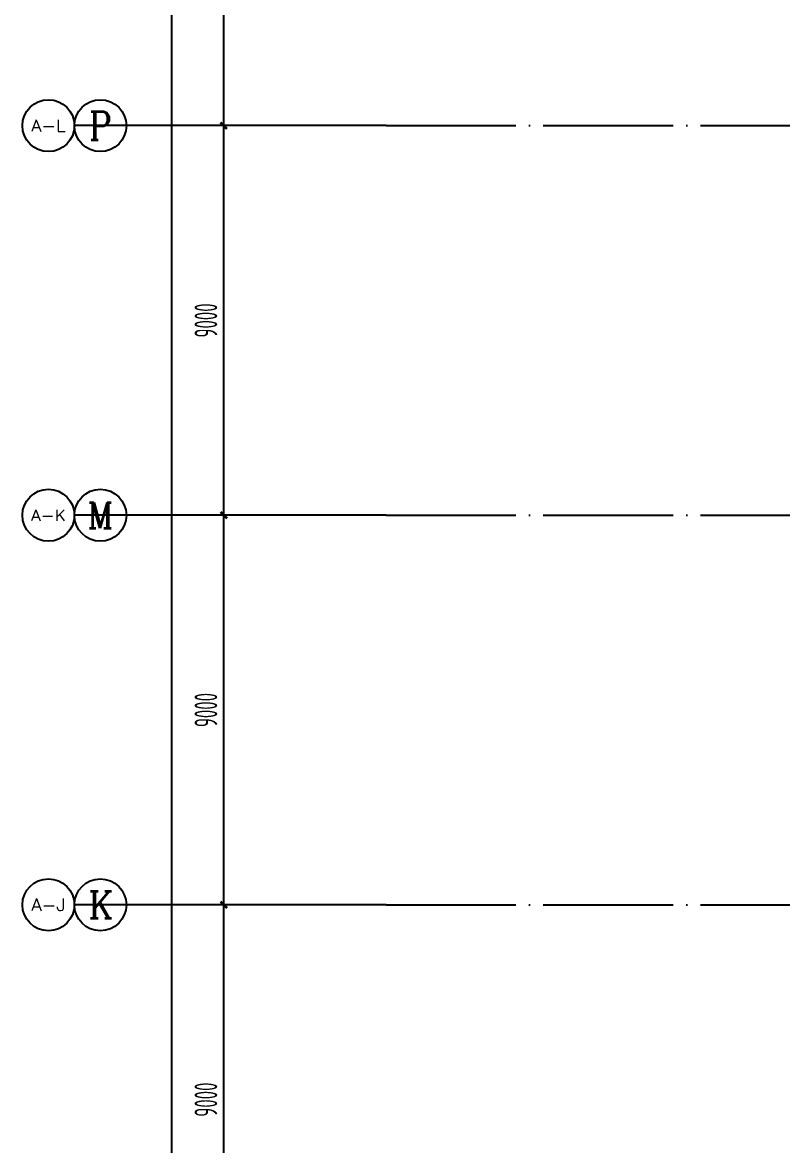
# Model space of a CAD drawing. Extents: x -473190 to 2138458, y -81875 to 2633646.
# Drawn here: x 892098 to 909657, y 20631 to 46576 of the extents above; entities that cross this region are included whole.
import ezdxf
from ezdxf.enums import TextEntityAlignment as Align

# ---------------------------------------------------------------- set-up
doc = ezdxf.new("R2010")
doc.units = 0
doc.header["$LTSCALE"] = 1000
doc.linetypes.add('DOTE', pattern=[2.42, 2, -0.2, 0.02, -0.2])
for name, color, linetype in [('AXIS', 3, 'Continuous'), ('AXIS_TEXT', 7, 'Continuous'), ('DOTE', 1, 'DOTE')]:
    doc.layers.add(name, color=color, linetype=linetype)
doc.styles.add('_TCH_AXIS', font='COMPLEX', dxfattribs={"bigfont": 'GBCBIG'})
doc.styles.add('_TCH_DIM_T3', font='tssdeng.shx', dxfattribs={"width": 0.564706, "bigfont": '@@@tssdchn.shx'})
doc.styles.add('COMPLEX', font='COMPLEX.shx', dxfattribs={"width": 0.65})
doc.dimstyles.new('_TCH_ARCH&&150', dxfattribs={"dimtxt": 525, "dimasz": 150, "dimexe": 375, "dimexo": 450, "dimgap": 150, "dimtad": 1, "dimdec": 0, "dimzin": 0, "dimdsep": 46, "dimtxsty": '_TCH_DIM_T3', "dimblk": 'ARCHTICK', "dimcen": 0.09, "dimclrt": 7, "dimazin": 2, "dimtfac": 1, "dimtdec": 0, "dimtix": 1, "dimtmove": 2, "dimatfit": 3, "dimfxl": 0, "dimtolj": 1, "dimtzin": 0, "dimarcsym": 0})

# ---------------------------------------------------------------- blocks, each defined once
blk = doc.blocks.new('_ArchTick')
at = {"color": 0, "linetype": 'ByBlock', "const_width": 0.4}
blk.add_lwpolyline([(-0.5, -0.5), (0.5, 0.5)], dxfattribs=at)
blk = doc.blocks.new('*D1833')
at = {"layer": 'AXIS', "color": 0, "lineweight": -2, "transparency": 16777216}
for p, q in [((900048, 26192), (896373, 26192)), ((896748, 17192), (896748, 26192)), ((900048, 17192), (896373, 17192))]:
    blk.add_line(p, q, dxfattribs=at)
at = {"layer": 'Defpoints', "color": 0, "transparency": 16777216}
for p in [(896748, 26192), (900498, 26192), (900498, 17192)]:
    blk.add_point(p, dxfattribs=at)
at = {"layer": 'AXIS', "color": 0, "lineweight": -2, "transparency": 16777216, "xscale": 150, "yscale": 150, "zscale": 150}
for p, rotation in [((896748, 26192), 90), ((896748, 17192), 270)]:
    blk.add_blockref('_ArchTick', p, dxfattribs=dict(at, rotation=rotation))
at = {"layer": 'AXIS', "color": 7, "transparency": 16777216, "insert": (896336, 21692), "char_height": 525, "attachment_point": 5, "rotation": 90, "style": '_TCH_DIM_T3'}
blk.add_mtext('\\A1;9000', dxfattribs=at)
blk = doc.blocks.new('*D1834')
at = {"layer": 'AXIS', "color": 0, "lineweight": -2, "transparency": 16777216}
for p, q in [((900048, 35192), (896373, 35192)), ((896748, 26192), (896748, 35192)), ((900048, 26192), (896373, 26192))]:
    blk.add_line(p, q, dxfattribs=at)
at = {"layer": 'Defpoints', "color": 0, "transparency": 16777216}
for p in [(896748, 35192), (900498, 35192), (900498, 26192)]:
    blk.add_point(p, dxfattribs=at)
at = {"layer": 'AXIS', "color": 0, "lineweight": -2, "transparency": 16777216, "xscale": 150, "yscale": 150, "zscale": 150}
for p, rotation in [((896748, 35192), 90), ((896748, 26192), 270)]:
    blk.add_blockref('_ArchTick', p, dxfattribs=dict(at, rotation=rotation))
at = {"layer": 'AXIS', "color": 7, "transparency": 16777216, "insert": (896336, 30692), "char_height": 525, "attachment_point": 5, "rotation": 90, "style": '_TCH_DIM_T3'}
blk.add_mtext('\\A1;9000', dxfattribs=at)
blk = doc.blocks.new('*D1835')
at = {"layer": 'AXIS', "color": 0, "lineweight": -2, "transparency": 16777216}
for p, q in [((900048, 44192), (896373, 44192)), ((896748, 35192), (896748, 44192)), ((900048, 35192), (896373, 35192))]:
    blk.add_line(p, q, dxfattribs=at)
at = {"layer": 'Defpoints', "color": 0, "transparency": 16777216}
for p in [(896748, 44192), (900498, 44192), (900498, 35192)]:
    blk.add_point(p, dxfattribs=at)
at = {"layer": 'AXIS', "color": 0, "lineweight": -2, "transparency": 16777216, "xscale": 150, "yscale": 150, "zscale": 150}
for p, rotation in [((896748, 44192), 90), ((896748, 35192), 270)]:
    blk.add_blockref('_ArchTick', p, dxfattribs=dict(at, rotation=rotation))
at = {"layer": 'AXIS', "color": 7, "transparency": 16777216, "insert": (896336, 39692), "char_height": 525, "attachment_point": 5, "rotation": 90, "style": '_TCH_DIM_T3'}
blk.add_mtext('\\A1;9000', dxfattribs=at)
blk = doc.blocks.new('*D1836')
at = {"layer": 'AXIS', "color": 0, "lineweight": -2, "transparency": 16777216}
for p, q in [((900048, 53192), (896373, 53192)), ((896748, 44192), (896748, 53192)), ((900048, 44192), (896373, 44192))]:
    blk.add_line(p, q, dxfattribs=at)
at = {"layer": 'Defpoints', "color": 0, "transparency": 16777216}
for p in [(896748, 53192), (900498, 53192), (900498, 44192)]:
    blk.add_point(p, dxfattribs=at)
at = {"layer": 'AXIS', "color": 0, "lineweight": -2, "transparency": 16777216, "xscale": 150, "yscale": 150, "zscale": 150}
for p, rotation in [((896748, 53192), 90), ((896748, 44192), 270)]:
    blk.add_blockref('_ArchTick', p, dxfattribs=dict(at, rotation=rotation))
at = {"layer": 'AXIS', "color": 7, "transparency": 16777216, "insert": (896336, 48692), "char_height": 525, "attachment_point": 5, "rotation": 90, "style": '_TCH_DIM_T3'}
blk.add_mtext('\\A1;9000', dxfattribs=at)
blk = doc.blocks.new('*D1849')
at = {"layer": 'AXIS', "color": 0, "lineweight": -2, "transparency": 16777216}
for p, q in [((900048, 159642), (895173, 159642)), ((895548, -48808), (895548, 159642)), ((900048, -48808), (895173, -48808))]:
    blk.add_line(p, q, dxfattribs=at)
at = {"layer": 'Defpoints', "color": 0, "transparency": 16777216}
for p in [(895548, 159642), (900498, 159642), (900498, -48808)]:
    blk.add_point(p, dxfattribs=at)
at = {"layer": 'AXIS', "color": 0, "lineweight": -2, "transparency": 16777216, "xscale": 150, "yscale": 150, "zscale": 150}
for p, rotation in [((895548, 159642), 90), ((895548, -48808), 270)]:
    blk.add_blockref('_ArchTick', p, dxfattribs=dict(at, rotation=rotation))
at = {"layer": 'AXIS', "color": 7, "transparency": 16777216, "insert": (895136, 55417), "char_height": 525, "attachment_point": 5, "rotation": 90, "style": '_TCH_DIM_T3'}
blk.add_mtext('\\A1;208450', dxfattribs=at)
blk = doc.blocks.new('*D1920')
at = {"layer": 'AXIS', "color": 0, "lineweight": -2, "transparency": 16777216}
for p, q in [((900048, 26192), (896373, 26192)), ((896748, 17192), (896748, 26192)), ((900048, 17192), (896373, 17192))]:
    blk.add_line(p, q, dxfattribs=at)
at = {"layer": 'Defpoints', "color": 0, "transparency": 16777216}
for p in [(896748, 26192), (900498, 26192), (900498, 17192)]:
    blk.add_point(p, dxfattribs=at)
at = {"layer": 'AXIS', "color": 0, "lineweight": -2, "transparency": 16777216, "xscale": 150, "yscale": 150, "zscale": 150}
for p, rotation in [((896748, 26192), 90), ((896748, 17192), 270)]:
    blk.add_blockref('_ArchTick', p, dxfattribs=dict(at, rotation=rotation))
at = {"layer": 'AXIS', "color": 7, "transparency": 16777216, "insert": (896336, 21692), "char_height": 525, "attachment_point": 5, "rotation": 90, "style": '_TCH_DIM_T3'}
blk.add_mtext('\\A1;9000', dxfattribs=at)
blk = doc.blocks.new('*D1921')
at = {"layer": 'AXIS', "color": 0, "lineweight": -2, "transparency": 16777216}
for p, q in [((900048, 35192), (896373, 35192)), ((896748, 26192), (896748, 35192)), ((900048, 26192), (896373, 26192))]:
    blk.add_line(p, q, dxfattribs=at)
at = {"layer": 'Defpoints', "color": 0, "transparency": 16777216}
for p in [(896748, 35192), (900498, 35192), (900498, 26192)]:
    blk.add_point(p, dxfattribs=at)
at = {"layer": 'AXIS', "color": 0, "lineweight": -2, "transparency": 16777216, "xscale": 150, "yscale": 150, "zscale": 150}
for p, rotation in [((896748, 35192), 90), ((896748, 26192), 270)]:
    blk.add_blockref('_ArchTick', p, dxfattribs=dict(at, rotation=rotation))
at = {"layer": 'AXIS', "color": 7, "transparency": 16777216, "insert": (896336, 30692), "char_height": 525, "attachment_point": 5, "rotation": 90, "style": '_TCH_DIM_T3'}
blk.add_mtext('\\A1;9000', dxfattribs=at)
blk = doc.blocks.new('*D1922')
at = {"layer": 'AXIS', "color": 0, "lineweight": -2, "transparency": 16777216}
for p, q in [((900048, 44192), (896373, 44192)), ((896748, 35192), (896748, 44192)), ((900048, 35192), (896373, 35192))]:
    blk.add_line(p, q, dxfattribs=at)
at = {"layer": 'Defpoints', "color": 0, "transparency": 16777216}
for p in [(896748, 44192), (900498, 44192), (900498, 35192)]:
    blk.add_point(p, dxfattribs=at)
at = {"layer": 'AXIS', "color": 0, "lineweight": -2, "transparency": 16777216, "xscale": 150, "yscale": 150, "zscale": 150}
for p, rotation in [((896748, 44192), 90), ((896748, 35192), 270)]:
    blk.add_blockref('_ArchTick', p, dxfattribs=dict(at, rotation=rotation))
at = {"layer": 'AXIS', "color": 7, "transparency": 16777216, "insert": (896336, 39692), "char_height": 525, "attachment_point": 5, "rotation": 90, "style": '_TCH_DIM_T3'}
blk.add_mtext('\\A1;9000', dxfattribs=at)
blk = doc.blocks.new('*D1923')
at = {"layer": 'AXIS', "color": 0, "lineweight": -2, "transparency": 16777216}
for p, q in [((900048, 53192), (896373, 53192)), ((896748, 44192), (896748, 53192)), ((900048, 44192), (896373, 44192))]:
    blk.add_line(p, q, dxfattribs=at)
at = {"layer": 'Defpoints', "color": 0, "transparency": 16777216}
for p in [(896748, 53192), (900498, 53192), (900498, 44192)]:
    blk.add_point(p, dxfattribs=at)
at = {"layer": 'AXIS', "color": 0, "lineweight": -2, "transparency": 16777216, "xscale": 150, "yscale": 150, "zscale": 150}
for p, rotation in [((896748, 53192), 90), ((896748, 44192), 270)]:
    blk.add_blockref('_ArchTick', p, dxfattribs=dict(at, rotation=rotation))
at = {"layer": 'AXIS', "color": 7, "transparency": 16777216, "insert": (896336, 48692), "char_height": 525, "attachment_point": 5, "rotation": 90, "style": '_TCH_DIM_T3'}
blk.add_mtext('\\A1;9000', dxfattribs=at)
blk = doc.blocks.new('*D1936')
at = {"layer": 'AXIS', "color": 0, "lineweight": -2, "transparency": 16777216}
for p, q in [((900048, 152192), (895173, 152192)), ((895548, -48808), (895548, 152192)), ((900048, -48808), (895173, -48808))]:
    blk.add_line(p, q, dxfattribs=at)
at = {"layer": 'Defpoints', "color": 0, "transparency": 16777216}
for p in [(895548, 152192), (900498, 152192), (900498, -48808)]:
    blk.add_point(p, dxfattribs=at)
at = {"layer": 'AXIS', "color": 0, "lineweight": -2, "transparency": 16777216, "xscale": 150, "yscale": 150, "zscale": 150}
for p, rotation in [((895548, 152192), 90), ((895548, -48808), 270)]:
    blk.add_blockref('_ArchTick', p, dxfattribs=dict(at, rotation=rotation))
at = {"layer": 'AXIS', "color": 7, "transparency": 16777216, "insert": (895136, 51692), "char_height": 525, "attachment_point": 5, "rotation": 90, "style": '_TCH_DIM_T3'}
blk.add_mtext('\\A1;201000', dxfattribs=at)
blk = doc.blocks.new('_AXISO')
blk.add_circle((0, 0), 0.5)
at = {"layer": 'AXIS_TEXT', "style": 'COMPLEX', "width": 1.041667}
blk.add_attdef('A', text='', height=0.56, dxfattribs=at).set_placement((-0.25, -0.28), (0.25, -0.28), align=Align.FIT)

msp = doc.modelspace()

# ---------------------------------------------------------------- linework, layer by layer
at = {"layer": 'AXIS'}
for p, q in [((900498, 44192.4), (893298, 44192.4)), ((900498, 44192.4), (894498, 44192.4)), ((900498, 35192.4), (893298, 35192.4)), ((900498, 35192.4), (894498, 35192.4)), ((900498, 26192.4), (893298, 26192.4)), ((900498, 26192.4), (894498, 26192.4))]:
    msp.add_line(p, q, dxfattribs=at)
for centre in [(893898, 44192.4), (893898, 35192.4), (893898, 26192.4)]:
    msp.add_circle(centre, 600, dxfattribs=at)
at = {"layer": 'DOTE', "color": 16, "linetype": 'DOTE', "ltscale": 1.5}
for p, q in [((900498, 44192.4), (1024406.7, 44192.4)), ((900498, 35192.4), (1024406.7, 35192.4)), ((900498, 26192.4), (1024406.7, 26192.4))]:
    msp.add_line(p, q, dxfattribs=at)

# ---------------------------------------------------------------- block references
at = {"layer": 'AXIS'}
ref = msp.add_blockref('_AXISO', (892698, 44192.4), dxfattribs=dict(at, xscale=1200, yscale=1200, zscale=1200))
ref.add_attrib('A', 'A-L', dxfattribs={"layer": 'AXIS_TEXT', "height": 269.48, "style": '_TCH_AXIS'}).set_placement((892300.2, 44057.6), (893095.8, 44057.6), align=Align.FIT)
ref = msp.add_blockref('_AXISO', (892698, 35192.4), dxfattribs=dict(at, xscale=1200, yscale=1200, zscale=1200))
ref.add_attrib('A', 'A-K', dxfattribs={"layer": 'AXIS_TEXT', "height": 254.69, "style": '_TCH_AXIS'}).set_placement((892297.8, 35065), (893098.3, 35065), align=Align.FIT)
ref = msp.add_blockref('_AXISO', (892698, 26192.4), dxfattribs=dict(at, xscale=1200, yscale=1200, zscale=1200))
ref.add_attrib('A', 'A-J', dxfattribs={"layer": 'AXIS_TEXT', "height": 285.97, "style": '_TCH_AXIS'}).set_placement((892303.1, 26049.4), (893092.9, 26049.4), align=Align.FIT)

# ---------------------------------------------------------------- texts
at = {"layer": 'AXIS_TEXT', "style": '_TCH_AXIS'}
for s, height, p, p2 in [('P', 652.9, (893633.8, 43865.9), (894162.3, 43865.9)), ('M', 594, (893601, 34895.4), (894195, 34895.4)), ('K', 622.9, (893616.2, 25880.9), (894179.8, 25880.9))]:
    msp.add_text(s, height=height, dxfattribs=at).set_placement(p, p2, align=Align.FIT)

# ---------------------------------------------------------------- dimensions: what is measured, and where the dimension line sits
at = {"layer": 'AXIS'}
for p1, p2, distance, picture, middle in [((900498, -48807.6), (900498, 159642.4), 4950, '*D1849', (895135.5, 55417.4)), ((900498, -48807.6), (900498, 152192.4), 4950, '*D1936', (895135.5, 51692.4)), ((900498, 44192.4), (900498, 53192.4), 3750, '*D1836', (896335.5, 48692.4)), ((900498, 44192.4), (900498, 53192.4), 3750, '*D1923', (896335.5, 48692.4)), ((900498, 35192.4), (900498, 44192.4), 3750, '*D1835', (896335.5, 39692.4)), ((900498, 35192.4), (900498, 44192.4), 3750, '*D1922', (896335.5, 39692.4)), ((900498, 26192.4), (900498, 35192.4), 3750, '*D1834', (896335.5, 30692.4)), ((900498, 26192.4), (900498, 35192.4), 3750, '*D1921', (896335.5, 30692.4)), ((900498, 17192.4), (900498, 26192.4), 3750, '*D1833', (896335.5, 21692.4)), ((900498, 17192.4), (900498, 26192.4), 3750, '*D1920', (896335.5, 21692.4))]:
    dim = msp.add_aligned_dim(p1=p1, p2=p2, distance=distance, dimstyle='_TCH_ARCH&&150', dxfattribs=at)
    dim.commit()
    dim.dimension.update_dxf_attribs({"geometry": picture, "text_midpoint": middle})

doc.saveas('drawing.dxf')
